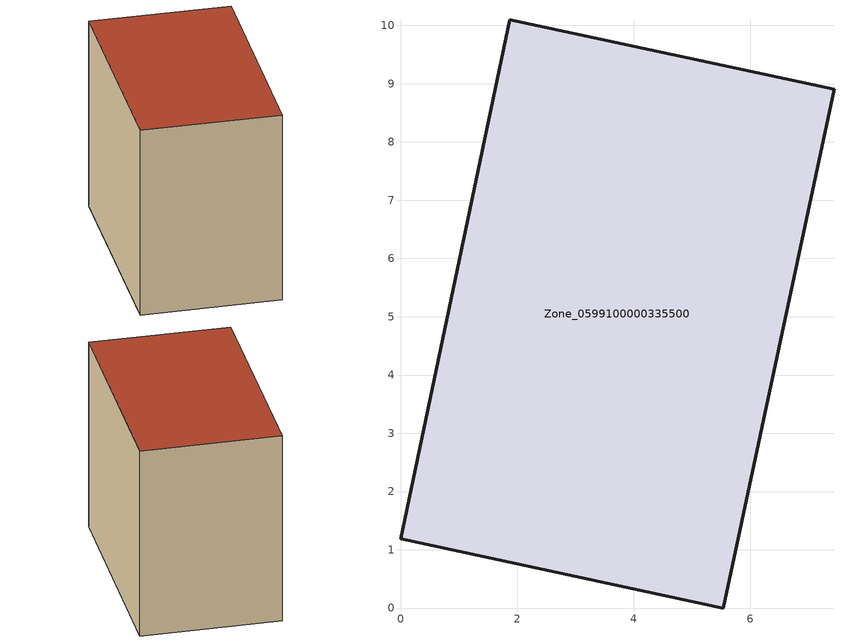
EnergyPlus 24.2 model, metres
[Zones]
Zone_0599100000335500
 floor ground (C_G): 0,1.19 1.87,10.09 7.44,8.9 5.54,0 z0
 wall outside (C_F): 1.87,10.09 0,1.19 5.54,0 7.44,8.9 1.87,10.09 z0:8.2
 roof outside (C_R): 5.54,0 7.44,8.9 1.87,10.09 0,1.19 z8.2
[BUILDING]
Pand.0599100000335500: North Axis=0; Terrain=City; Loads Convergence Tolerance Value=0.04; Temperature Convergence Tolerance Value=0.4; Solar Distribution=FullExterior; Maximum Number of Warmup Days=25; Minimum Number of Warmup Days=1
[Site:Location]
Rotterdam.The.Hague.AP_ZH_NLD Design_Conditions: Latitude=51.96; Longitude=4.45; Time Zone=1; Elevation=-4.5
[SITE:GROUNDTEMPERATURE:BUILDINGSURFACE]
18, 18, 18, 18, 18, 18, 18, 18, 18, 18, 18, 18
[MATERIAL] Thermal Absorptance=0.9; Solar Absorptance=0.7; Visible Absorptance=0.7
Name | Roughness | Thickness | Conductivity | Density | Specific Heat
G.TC.1975-1991 | MediumSmooth | 0.15 | 0.288461 | 540 | 1210
F.TC.1975-1991 | Rough | 0.3 | 0.230769 | 1920 | 840
R.TC.1975-1991 | MediumRough | 0.2 | 0.153846 | 1500 | 1000
[CONSTRUCTION]
C_G: G.TC.1975-1991
C_F: F.TC.1975-1991
C_R: R.TC.1975-1991
[ZONE]
Zone_0599100000335500: Type=1; Multiplier=1; Ceiling Height=Autocalculate; Volume=Autocalculate; Floor Area=autocalculate; Part of Total Floor Area=Yes
[ZONEINFILTRATION:DESIGNFLOWRATE]
Infil_Zone_0599100000335500: Zone or ZoneList or Space or SpaceList=Zone_0599100000335500; Schedule=AlwaysOn; Design Flow Rate Calculation Method=Flow/Area; Flow Rate per Floor Area=0.003; Constant Term Coefficient=1; Temperature Term Coefficient=0; Velocity Term Coefficient=0; Velocity Squared Term Coefficient=0
[HVACTEMPLATE:ZONE:IDEALLOADSAIRSYSTEM]
Zone_0599100000335500: Maximum Heating Supply Air Temperature=50; Minimum Cooling Supply Air Temperature=13; Maximum Heating Supply Air Humidity Ratio=0.0156; Minimum Cooling Supply Air Humidity Ratio=0.0077; Heating Limit=NoLimit; Cooling Limit=NoLimit; Dehumidification Control Type=ConstantSensibleHeatRatio; Cooling Sensible Heat Ratio=0.7; Dehumidification Setpoint=60; Humidification Control Type=None; Humidification Setpoint=30; Outdoor Air Method=None; Outdoor Air Flow Rate per Person=0.00944; Outdoor Air Flow Rate per Zone Floor Area=0; Outdoor Air Flow Rate per Zone=0; Demand Controlled Ventilation Type=None; Outdoor Air Economizer Type=NoEconomizer; Heat Recovery Type=None; Sensible Heat Recovery Effectiveness=0.7; Latent Heat Recovery Effectiveness=0.65
[ZONECONTROL:THERMOSTAT]
ThermostatControl_Zone_0599100000335500: Zone or ZoneList=Zone_0599100000335500; Control Type Schedule=DualSetpointControlType; Control 1=Thermostat_Zone_0599100000335500; Temperature Difference Between Cutout And Setpoint=0
[THERMOSTATSETPOINT:DUALSETPOINT]
Thermostat_Zone_0599100000335500: Heating Setpoint Temperature Schedule=HeatingSetpoint_Zone_0599100000335500; Cooling Setpoint Temperature Schedule=CoolingSetpoint_Zone_0599100000335500
[SCHEDULE:COMPACT]
HeatingSetpoint_Zone_0599100000335500: Through: 12/31, For: AllDays, Until: 24:00, 21
CoolingSetpoint_Zone_0599100000335500: Through: 12/31, For: AllDays, Until: 24:00, 24
DualSetpointControlType: Through: 12/31, For: AllDays, Until: 24:00, 4
AlwaysOn: Through: 12/31, For: AllDays, Until: 24:00, 1
